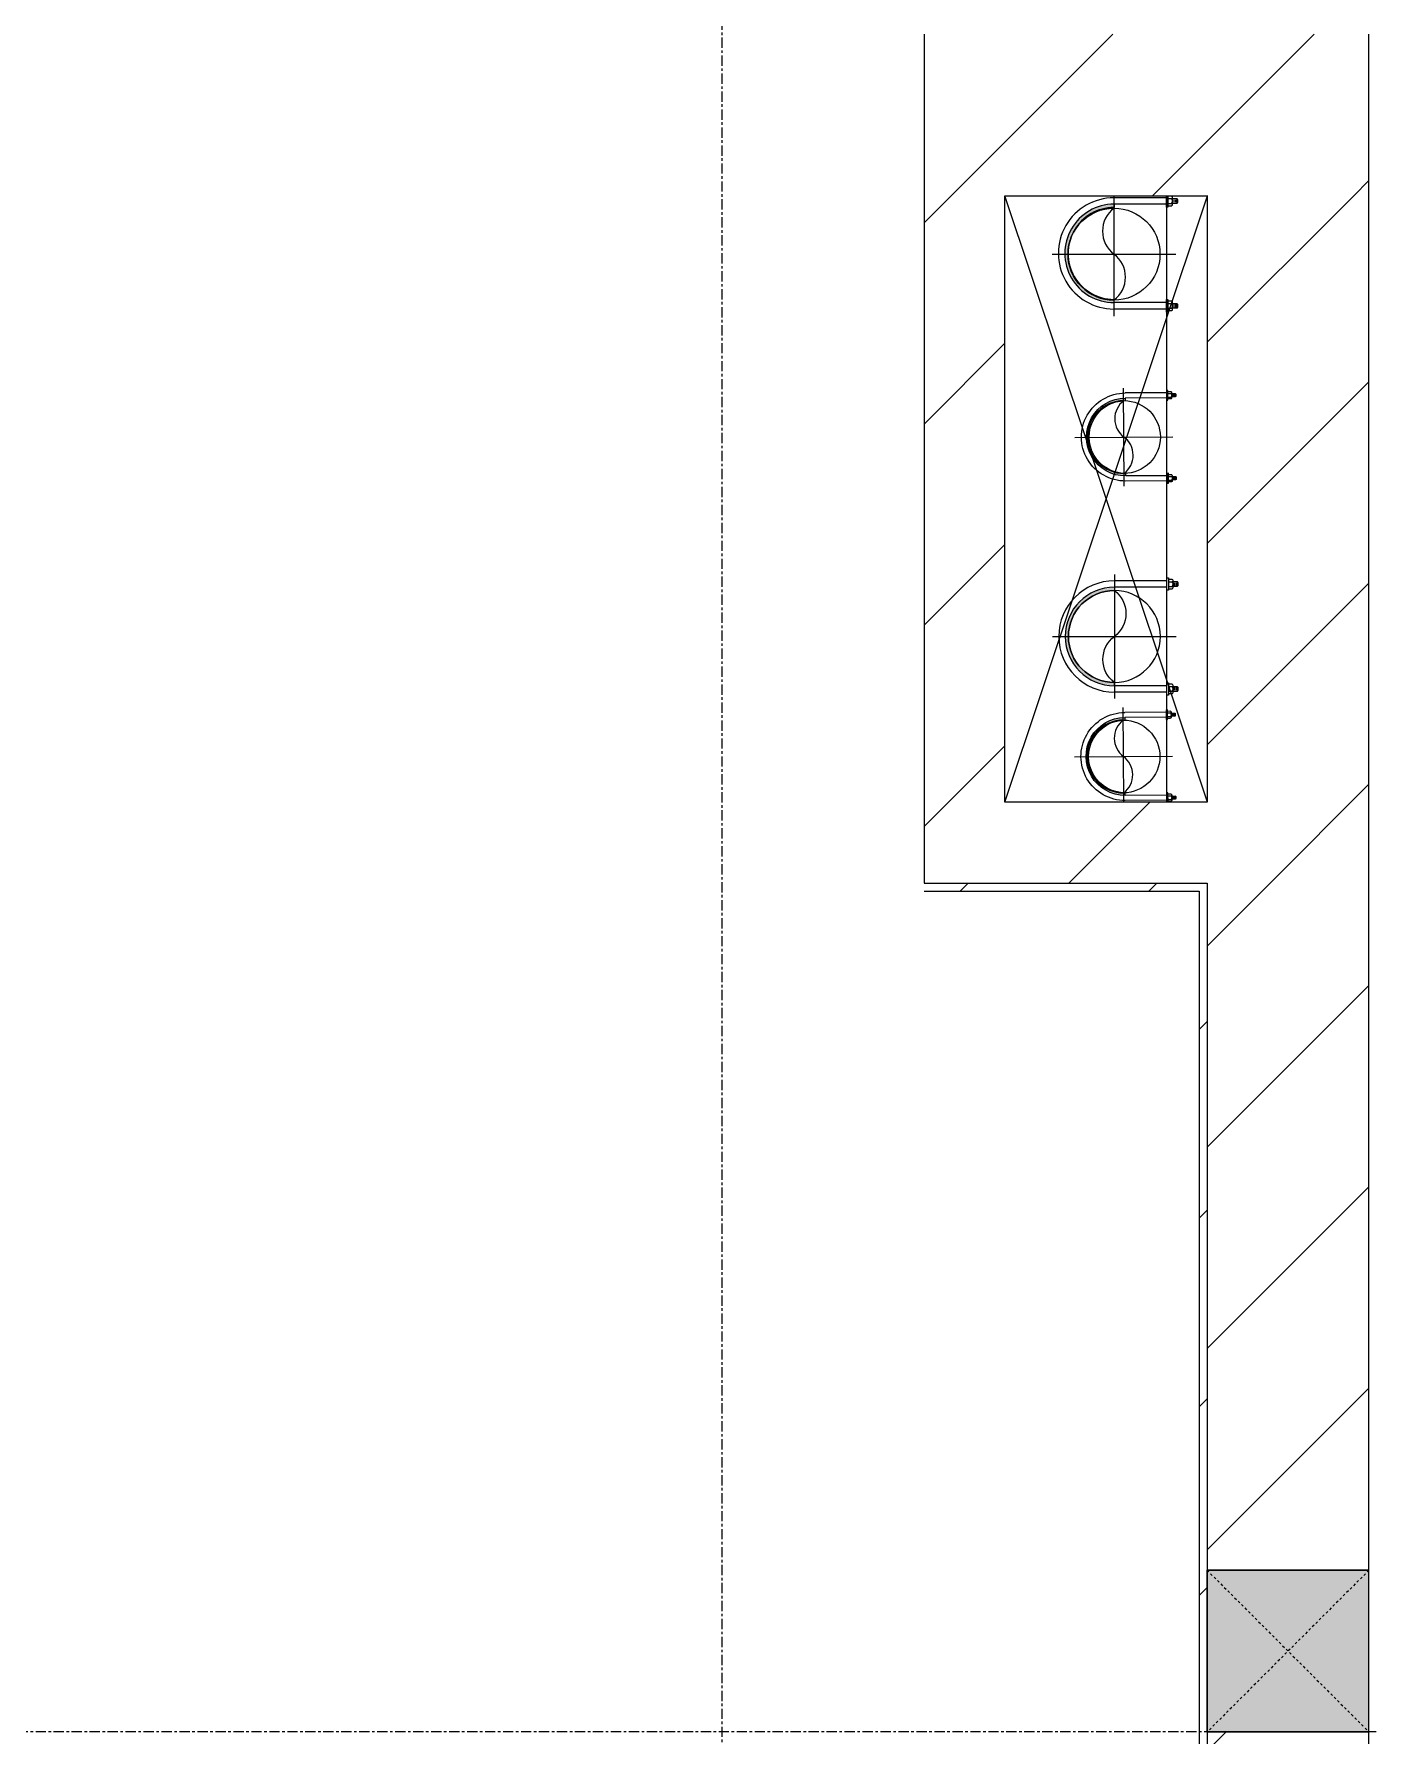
# Model space of a CAD drawing. Header units: millimetres. Extents: x -24439 to 198341, y -52871 to 149926.
# Drawn here: x 117402 to 119053, y 48432 to 50537 of the extents above; entities that cross this region are included whole.
import ezdxf

# ---------------------------------------------------------------- set-up
doc = ezdxf.new("R2010")
doc.units = ezdxf.units.MM
for name, pattern in [('Dash', [6, 3, -3]), ('Grid Line', [22.225, 12.7, -3.175, 3.175, -3.175]), ('IMPORT-CENTER _3_', [10.16, 6.35, -1.27, 1.27, -1.27])]:
    doc.linetypes.add(name, pattern=pattern)
for name, color, linetype, lineweight in [('0-2', 9, 'Continuous', 9), ('A-WALL', 113, 'Continuous', 9), ('A-WALL-3', 113, 'Continuous', 18), ('A-WALL-PATT-3', 111, 'Continuous', 9), ('G-IMPT', 8, 'Continuous', 9), ('G-IMPT-2', 8, 'IMPORT-CENTER _3_', 9), ('I-WALL-3', 2, 'Continuous', 18), ('M-EQPM', 50, 'Continuous', 9), ('S-COLS', 52, 'Continuous', 9), ('S-COLS-1', 254, 'Continuous', 5), ('S-COLS-4', 52, 'Continuous', 18), ('S-COLS-5', 52, 'Dash', 9), ('S-COLS-HDLN', 52, 'Dash', 9), ('S-GRID-1', 1, 'Grid Line', 9)]:
    doc.layers.add(name, color=color, linetype=linetype, lineweight=lineweight)
pattern_1 = [(45, (0, 0), (-124.4508, 124.4508), [])]
pattern_2 = [(45, (0, 0), (-116.67262, 116.67262), [])]

# ---------------------------------------------------------------- blocks, each defined once
blk = doc.blocks.new('TKTC_XREF_251221_MB TANG 1 - TKTC_XREF_260130_MB TANG 1_dwg_CUM U_DN100-V261-TKCS_MB ĐỊNH VỊ CAO ĐỘ THIẾT KẾ')
at = {"layer": 'G-IMPT'}
blk.add_hatch(color=256, dxfattribs=at).paths.add_polyline_path([(0, -61), (0, -57), (14.8, -55.1), (28.5, -49.4), (40.3, -40.3), (49.4, -28.5), (55.1, -14.8), (57, 0), (55.1, 14.8), (49.4, 28.5), (40.3, 40.3), (28.5, 49.4), (14.8, 55.1), (0, 57), (0, 61), (15.8, 58.9), (30.5, 52.8), (43.1, 43.1), (52.8, 30.5), (58.9, 15.8), (61, 0), (58.9, -15.8), (52.8, -30.5), (43.1, -43.1), (30.5, -52.8), (15.8, -58.9)])
for p, q in [((-79.1, 66.6), (-79.1, 63.4)), ((-76.6, 66.6), (-76.6, 63.4)), ((-74.6, 66.6), (-74.6, 63.4)), ((-72.7, 69.3), (-72.7, 60.7)), ((-66.9, 67.9), (-71.7, 67.9)), ((-66.9, 62.1), (-71.7, 62.1)), ((-65, 69), (0, 69)), ((-79.1, -63.4), (-79.1, -66.6)), ((-76.6, -63.4), (-76.6, -66.6)), ((-74.6, -63.4), (-74.6, -66.6)), ((-72.7, -60.7), (-72.7, -69.3)), ((-66.9, -62.1), (-71.7, -62.1)), ((-66.9, -67.9), (-71.7, -67.9)), ((-66.9, -72.7), (-66.9, -70.8)), ((-65, -69), (0, -69))]:
    blk.add_line(p, q, dxfattribs=at)
at = {"layer": 'G-IMPT', "flags": 128}
for points in [[(-72.7, 67.6), (-78.1, 67.6), (-78.1, 62.4), (-72.7, 62.4)], [(-71.7, 59.2), (-66.9, 59.2), (-66.9, 70.8), (-71.7, 70.8)], [(-66.9, 70.8), (-66.9, 72.7), (-65, 72.7), (-65, 57.3), (-66.9, 57.3), (-66.9, 59.2)], [(-65, 61), (0, 61), (0, 57)], [(-72.7, -62.4), (-78.1, -62.4), (-78.1, -67.6), (-72.7, -67.6)], [(-71.7, -70.8), (-66.9, -70.8), (-66.9, -59.2), (-71.7, -59.2)], [(-66.9, -59.2), (-66.9, -57.3), (-65, -57.3), (-65, -72)], [(-65, -61), (0, -61), (0, -57)]]:
    blk.add_lwpolyline(points, dxfattribs=at)
at = {"layer": 'G-IMPT'}
for centre, radius, start, end in [((-78.1, 66.6), 0.96, 90, 180), ((-78.1, 63.4), 0.96, 180, 270), ((-71.1, 69.3), 1.56, 112.6199, 247.3801), ((-67.9, 65), 4.8, 143.1301, 216.8699), ((-71.1, 60.7), 1.56, 112.6199, 247.3801), ((0, 0), 69, 270, 90), ((0, 0), 61, 270, 90), ((0, 0), 57, 270, 90), ((-78.1, -63.4), 0.96, 90, 180), ((-78.1, -66.6), 0.96, 180, 270), ((-71.1, -60.7), 1.56, 112.6199, 247.3801), ((-67.9, -65), 4.8, 143.1301, 216.8699), ((-71.1, -69.3), 1.56, 112.6199, 247.3801)]:
    blk.add_arc(centre, radius, start, end, dxfattribs=at)
blk = doc.blocks.new('TKTC_XREF_251221_MB TANG 1 - TKTC_XREF_260130_MB TANG 1_dwg_$cc-V262-TKCS_MB ĐỊNH VỊ CAO ĐỘ THIẾT KẾ')
at = {"layer": 'G-IMPT'}
blk.add_circle((0, 0), 0.5, dxfattribs=at)
for centre, radius, start, end in [((0, 0), 0.5, 90, 270), ((0.188, 0.25), 0.313, 126.8699, 233.1301), ((-0.188, -0.25), 0.313, 306.8699, 53.1301)]:
    blk.add_arc(centre, radius, start, end, dxfattribs=at)
at = {"layer": 'G-IMPT-2'}
for p, q in [((0, -0.628), (0, 0.673)), ((-0.673, 0), (0.673, 0))]:
    blk.add_line(p, q, dxfattribs=at)
blk = doc.blocks.new('TKTC_XREF_251221_MB TANG 1 - TKTC_XREF_260130_MB TANG 1_dwg_$cc-4202122-TKCS_MB ĐỊNH VỊ CAO ĐỘ THIẾT KẾ')
at = {"layer": 'G-IMPT'}
blk.add_circle((0, 0), 0.5, dxfattribs=at)
for centre, radius, start, end in [((0, 0), 0.5, 90, 270), ((0.188, 0.25), 0.313, 126.8699, 233.1301), ((-0.188, -0.25), 0.313, 306.8699, 53.1301)]:
    blk.add_arc(centre, radius, start, end, dxfattribs=at)
at = {"layer": 'G-IMPT-2'}
for p, q in [((0, -0.673), (0, 0.673)), ((-0.673, 0), (0.673, 0))]:
    blk.add_line(p, q, dxfattribs=at)
blk = doc.blocks.new('TKTC_XREF_251221_MB TANG 1 - TKTC_XREF_260130_MB TANG 1_dwg_CUM U_DN100-4202112-TKCS_MB ĐỊNH VỊ CAO ĐỘ THIẾT KẾ')
at = {"layer": 'G-IMPT'}
blk.add_hatch(color=256, dxfattribs=at).paths.add_polyline_path([(0, 61), (0, 57), (14.8, 55.1), (28.5, 49.4), (40.3, 40.3), (49.4, 28.5), (55.1, 14.8), (57, 0), (55.1, -14.8), (49.4, -28.5), (40.3, -40.3), (28.5, -49.4), (14.8, -55.1), (0, -57), (0, -61), (15.8, -58.9), (30.5, -52.8), (43.1, -43.1), (52.8, -30.5), (58.9, -15.8), (61, 0), (58.9, 15.8), (52.8, 30.5), (43.1, 43.1), (30.5, 52.8), (15.8, 58.9)])
for p, q in [((-79.1, 66.6), (-79.1, 63.4)), ((-76.6, 66.6), (-76.6, 63.4)), ((-74.6, 66.6), (-74.6, 63.4)), ((-72.7, 69.3), (-72.7, 60.7)), ((-66.9, 67.9), (-71.7, 67.9)), ((-65, 69), (0, 69)), ((-66.9, 62.1), (-71.7, 62.1)), ((-72.7, -60.7), (-72.7, -69.3)), ((-66.9, -62.1), (-71.7, -62.1)), ((-79.1, -63.4), (-79.1, -66.6)), ((-76.6, -63.4), (-76.6, -66.6)), ((-74.6, -63.4), (-74.6, -66.6)), ((-66.9, -67.9), (-71.7, -67.9)), ((-65, -69), (0, -69))]:
    blk.add_line(p, q, dxfattribs=at)
at = {"layer": 'G-IMPT', "flags": 128}
for points in [[(-72.7, 67.6), (-78.1, 67.6), (-78.1, 62.4), (-72.7, 62.4)], [(-71.7, 59.2), (-66.9, 59.2), (-66.9, 70.8), (-71.7, 70.8)], [(-66.9, 70.8), (-66.9, 72.7), (-65, 72.7), (-65, 57.3), (-66.9, 57.3), (-66.9, 59.2)], [(-65, 61), (0, 61), (0, 57)], [(-72.7, -62.4), (-78.1, -62.4), (-78.1, -67.6), (-72.7, -67.6)], [(-71.7, -70.8), (-66.9, -70.8), (-66.9, -59.2), (-71.7, -59.2)], [(-66.9, -59.2), (-66.9, -57.3), (-65, -57.3), (-65, -72.7), (-66.9, -72.7), (-66.9, -70.8)], [(-65, -61), (0, -61), (0, -57)]]:
    blk.add_lwpolyline(points, dxfattribs=at)
at = {"layer": 'G-IMPT'}
for centre, radius, start, end in [((-78.1, 66.6), 0.96, 90, 180), ((-78.1, 63.4), 0.96, 180, 270), ((-71.1, 69.3), 1.56, 112.6199, 247.3801), ((-67.9, 65), 4.8, 143.1301, 216.8699), ((0, 0), 69, 270, 90), ((-71.1, 60.7), 1.56, 112.6199, 247.3801), ((0, 0), 61, 270, 90), ((0, 0), 57, 270, 90), ((-78.1, -63.4), 0.96, 90, 180), ((-71.1, -60.7), 1.56, 112.6199, 247.3801), ((-67.9, -65), 4.8, 143.1301, 216.8699), ((-78.1, -66.6), 0.96, 180, 270), ((-71.1, -69.3), 1.56, 112.6199, 247.3801)]:
    blk.add_arc(centre, radius, start, end, dxfattribs=at)
blk = doc.blocks.new('TKTC_XREF_251221_MB TANG 1 - TKTC_XREF_260130_MB TANG 1_dwg_CUM U_DN100-V263-TKCS_MB ĐỊNH VỊ CAO ĐỘ THIẾT KẾ')
at = {"layer": 'G-IMPT'}
blk.add_hatch(color=256, dxfattribs=at).paths.add_polyline_path([(0, 61), (0, 57), (14.8, 55.1), (28.5, 49.4), (40.3, 40.3), (49.4, 28.5), (55.1, 14.8), (57, 0), (55.1, -14.8), (49.4, -28.5), (40.3, -40.3), (28.5, -49.4), (14.8, -55.1), (0, -57), (0, -61), (15.8, -58.9), (30.5, -52.8), (43.1, -43.1), (52.8, -30.5), (58.9, -15.8), (61, 0), (58.9, 15.8), (52.8, 30.5), (43.1, 43.1), (30.5, 52.8), (15.8, 58.9)])
for p, q in [((-79.1, 66.6), (-79.1, 63.4)), ((-76.6, 66.6), (-76.6, 63.4)), ((-74.6, 66.6), (-74.6, 63.4)), ((-72.7, 69.3), (-72.7, 60.7)), ((-66.9, 67.9), (-71.7, 67.9)), ((-65, 69), (0, 69)), ((-66.9, 62.1), (-71.7, 62.1)), ((-72.7, -60.7), (-72.7, -69.3)), ((-66.9, -62.1), (-71.7, -62.1)), ((-79.1, -63.4), (-79.1, -66.6)), ((-76.6, -63.4), (-76.6, -66.6)), ((-74.6, -63.4), (-74.6, -66.6)), ((-66.9, -67.9), (-71.7, -67.9)), ((-65, -69), (0, -69))]:
    blk.add_line(p, q, dxfattribs=at)
at = {"layer": 'G-IMPT', "flags": 128}
for points in [[(-72.7, 67.6), (-78.1, 67.6), (-78.1, 62.4), (-72.7, 62.4)], [(-71.7, 59.2), (-66.9, 59.2), (-66.9, 70.8), (-71.7, 70.8)], [(-66.9, 70.8), (-66.9, 72.7), (-65, 72.7), (-65, 57.3), (-66.9, 57.3), (-66.9, 59.2)], [(-65, 61), (0, 61), (0, 57)], [(-72.7, -62.4), (-78.1, -62.4), (-78.1, -67.6), (-72.7, -67.6)], [(-71.7, -70.8), (-66.9, -70.8), (-66.9, -59.2), (-71.7, -59.2)], [(-66.9, -59.2), (-66.9, -57.3), (-65, -57.3), (-65, -71.5)], [(-65, -61), (0, -61), (0, -57)]]:
    blk.add_lwpolyline(points, dxfattribs=at)
at = {"layer": 'G-IMPT'}
for centre, radius, start, end in [((-78.1, 66.6), 0.96, 90, 180), ((-78.1, 63.4), 0.96, 180, 270), ((-71.1, 69.3), 1.56, 112.6199, 247.3801), ((-67.9, 65), 4.8, 143.1301, 216.8699), ((0, 0), 69, 270, 90), ((-71.1, 60.7), 1.56, 112.6199, 247.3801), ((0, 0), 61, 270, 90), ((0, 0), 57, 270, 90), ((-78.1, -63.4), 0.96, 90, 180), ((-71.1, -60.7), 1.56, 112.6199, 247.3801), ((-67.9, -65), 4.8, 143.1301, 216.8699), ((-78.1, -66.6), 0.96, 180, 270), ((-71.1, -69.3), 1.56, 112.6199, 247.3801)]:
    blk.add_arc(centre, radius, start, end, dxfattribs=at)
blk = doc.blocks.new('TKTC_XREF_251221_MB TANG 1 - TKTC_XREF_260130_MB TANG 1_dwg_$cc-V264-TKCS_MB ĐỊNH VỊ CAO ĐỘ THIẾT KẾ')
at = {"layer": 'G-IMPT'}
blk.add_circle((0, 0), 0.5, dxfattribs=at)
for centre, radius, start, end in [((0, 0), 0.5, 90, 270), ((0.188, 0.25), 0.313, 126.8699, 233.1301), ((-0.188, -0.25), 0.313, 306.8699, 53.1301)]:
    blk.add_arc(centre, radius, start, end, dxfattribs=at)
at = {"layer": 'G-IMPT-2'}
for p, q in [((0, -0.673), (0, 0.635)), ((-0.673, 0), (0.673, 0))]:
    blk.add_line(p, q, dxfattribs=at)
blk = doc.blocks.new('TKTC_XREF_251221_MB TANG 1 - TKTC_XREF_260130_MB TANG 1_dwg_CUM U_DN100-4202115-TKCS_MB ĐỊNH VỊ CAO ĐỘ THIẾT KẾ')
at = {"layer": 'G-IMPT'}
blk.add_hatch(color=256, dxfattribs=at).paths.add_polyline_path([(0, -61), (0, -57), (14.8, -55.1), (28.5, -49.4), (40.3, -40.3), (49.4, -28.5), (55.1, -14.8), (57, 0), (55.1, 14.8), (49.4, 28.5), (40.3, 40.3), (28.5, 49.4), (14.8, 55.1), (0, 57), (0, 61), (15.8, 58.9), (35.4, 49), (43.1, 43.1), (52.8, 30.5), (58.9, 15.8), (61, 0), (58.9, -15.8), (52.8, -30.5), (43.1, -43.1), (30.5, -52.8), (15.8, -58.9)])
for p, q in [((-79.1, 66.6), (-79.1, 63.4)), ((-76.6, 66.6), (-76.6, 63.4)), ((-74.6, 66.6), (-74.6, 63.4)), ((-72.7, 69.3), (-72.7, 60.7)), ((-66.9, 67.9), (-71.7, 67.9)), ((-66.9, 62.1), (-71.7, 62.1)), ((-65, 69), (0, 69)), ((-79.1, -63.4), (-79.1, -66.6)), ((-76.6, -63.4), (-76.6, -66.6)), ((-74.6, -63.4), (-74.6, -66.6)), ((-72.7, -60.7), (-72.7, -69.3)), ((-66.9, -62.1), (-71.7, -62.1)), ((-66.9, -67.9), (-71.7, -67.9)), ((-65, -69), (0, -69))]:
    blk.add_line(p, q, dxfattribs=at)
at = {"layer": 'G-IMPT', "flags": 128}
for points in [[(-72.7, 67.6), (-78.1, 67.6), (-78.1, 62.4), (-72.7, 62.4)], [(-71.7, 59.2), (-66.9, 59.2), (-66.9, 70.8), (-71.7, 70.8)], [(-66.9, 70.8), (-66.9, 72.7), (-65, 72.7), (-65, 57.3), (-66.9, 57.3), (-66.9, 59.2)], [(-65, 61), (0, 61), (0, 57)], [(-72.7, -62.4), (-78.1, -62.4), (-78.1, -67.6), (-72.7, -67.6)], [(-71.7, -70.8), (-66.9, -70.8), (-66.9, -59.2), (-71.7, -59.2)], [(-66.9, -59.2), (-66.9, -57.3), (-65, -57.3), (-65, -72.7), (-66.9, -72.7), (-66.9, -70.8)], [(-65, -61), (0, -61), (0, -57)]]:
    blk.add_lwpolyline(points, dxfattribs=at)
at = {"layer": 'G-IMPT'}
for centre, radius, start, end in [((-78.1, 66.6), 0.96, 90, 180), ((-78.1, 63.4), 0.96, 180, 270), ((-71.1, 69.3), 1.56, 112.6199, 247.3801), ((-67.9, 65), 4.8, 143.1301, 216.8699), ((-71.1, 60.7), 1.56, 112.6199, 247.3801), ((0, 0), 69, 270, 90), ((0, 0), 61, 270, 90), ((0, 0), 57, 270, 90), ((-78.1, -63.4), 0.96, 90, 180), ((-78.1, -66.6), 0.96, 180, 270), ((-71.1, -60.7), 1.56, 112.6199, 247.3801), ((-67.9, -65), 4.8, 143.1301, 216.8699), ((-71.1, -69.3), 1.56, 112.6199, 247.3801)]:
    blk.add_arc(centre, radius, start, end, dxfattribs=at)
blk = doc.blocks.new('TKTC_XREF_251221_MB TANG 1 - TKTC_XREF_260130_MB TANG 1_dwg_$cc-4202118-TKCS_MB ĐỊNH VỊ CAO ĐỘ THIẾT KẾ')
at = {"layer": 'G-IMPT'}
blk.add_circle((0, 0), 0.5, dxfattribs=at)
for centre, radius, start, end in [((0, 0), 0.5, 90, 270), ((0.188, 0.25), 0.313, 126.8699, 233.1301), ((-0.188, -0.25), 0.313, 306.8699, 53.1301)]:
    blk.add_arc(centre, radius, start, end, dxfattribs=at)
at = {"layer": 'G-IMPT-2'}
for p, q in [((0, -0.673), (0, 0.673)), ((-0.673, 0), (0.673, 0))]:
    blk.add_line(p, q, dxfattribs=at)
blk = doc.blocks.new('TKTC_XREF_251221_MB TANG 1 - TKTC_XREF_260130_MB TANG 1_dwg-4202109-TKCS_MB ĐỊNH VỊ CAO ĐỘ THIẾT KẾ')
at = {"layer": 'G-IMPT'}
for p, q in [((-84349.1, -351759.7), (-84349.1, -351009.7)), ((-84299.3, -351009.5), (-84299.3, -351759.7))]:
    blk.add_line(p, q, dxfattribs=at)
for name, p, xscale, yscale, zscale, rotation in [('TKTC_XREF_251221_MB TANG 1 - TKTC_XREF_260130_MB TANG 1_dwg_$cc-V264-TKCS_MB ĐỊNH VỊ CAO ĐỘ THIẾT KẾ', (-84414.4, -351081.9), 113.7150000000091, 113.7150000000091, 113.7150000000091, 359.9990086636432), ('TKTC_XREF_251221_MB TANG 1 - TKTC_XREF_260130_MB TANG 1_dwg_CUM U_DN100-V263-TKCS_MB ĐỊNH VỊ CAO ĐỘ THIẾT KẾ', (-84414.4, -351081), 0.9975000000000005, 0.9975000000000005, 0.9975000000000005, 180.000991338195), ('TKTC_XREF_251221_MB TANG 1 - TKTC_XREF_260130_MB TANG 1_dwg_$cc-4202118-TKCS_MB ĐỊNH VỊ CAO ĐỘ THIẾT KẾ', (-84402.1, -351308.1), 90.00000000005107, 90.00000000005107, 90.00000000005107, 0.3740267799372842), ('TKTC_XREF_251221_MB TANG 1 - TKTC_XREF_260130_MB TANG 1_dwg_CUM U_DN100-4202112-TKCS_MB ĐỊNH VỊ CAO ĐỘ THIẾT KẾ', (-84413.9, -351554.8), 0.9974999999999965, 0.9974999999999965, 0.9974999999999965, 180.0009913385626), ('TKTC_XREF_251221_MB TANG 1 - TKTC_XREF_260130_MB TANG 1_dwg_$cc-V262-TKCS_MB ĐỊNH VỊ CAO ĐỘ THIẾT KẾ', (-84402.7, -351703.2), 90.00000000005107, 90.00000000005107, 90.00000000005107, 0.3740267799372842)]:
    blk.add_blockref(name, p, dxfattribs=dict(xscale=xscale, yscale=yscale, zscale=zscale, rotation=rotation))
at = {"extrusion": (0, 0, -1)}
for name, p, xscale, yscale, zscale, rotation in [('TKTC_XREF_251221_MB TANG 1 - TKTC_XREF_260130_MB TANG 1_dwg_CUM U_DN100-4202115-TKCS_MB ĐỊNH VỊ CAO ĐỘ THIẾT KẾ', (84400.2, -351308.1), 0.7894736842105242, 0.7894736842105242, -0.7894736842105242, 359.6259732184666), ('TKTC_XREF_251221_MB TANG 1 - TKTC_XREF_260130_MB TANG 1_dwg_$cc-4202122-TKCS_MB ĐỊNH VỊ CAO ĐỘ THIẾT KẾ', (84413.9, -351554.8), 113.7150000000092, 113.7150000000092, -113.7150000000092, 179.9990086636432), ('TKTC_XREF_251221_MB TANG 1 - TKTC_XREF_260130_MB TANG 1_dwg_CUM U_DN100-V261-TKCS_MB ĐỊNH VỊ CAO ĐỘ THIẾT KẾ', (84400.8, -351703.2), 0.7894736842105242, 0.7894736842105242, -0.7894736842105242, 359.6259732184666)]:
    blk.add_blockref(name, p, dxfattribs=dict(at, xscale=xscale, yscale=yscale, zscale=zscale, rotation=rotation))
blk = doc.blocks.new('TKTC_XREF_251221_MB TANG 1 - TKTC_XREF_251221_MB TANG 1-2038492-TKCS_MB ĐỊNH VỊ CAO ĐỘ THIẾT KẾ')
blk.add_blockref('TKTC_XREF_251221_MB TANG 1 - TKTC_XREF_260130_MB TANG 1_dwg-4202109-TKCS_MB ĐỊNH VỊ CAO ĐỘ THIẾT KẾ', (169499.1, 384109.7))
blk = doc.blocks.new('G1_SOF - BO TRU - 200x200-3051103-TKCS_MB ĐỊNH VỊ CAO ĐỘ THIẾT KẾ')
at = {"layer": 'S-COLS-HDLN'}
for p, q in [((-100, -100), (100, 100)), ((100, -100), (-100, 100))]:
    blk.add_line(p, q, dxfattribs=at)

msp = doc.modelspace()

# ---------------------------------------------------------------- hatches: boundary and pattern name
at = {"layer": 'A-WALL-PATT-3'}
h = msp.add_hatch(dxfattribs=at)
h.set_pattern_fill('FP_1', color=256, style=0, pattern_type=2)
h.set_pattern_definition(pattern_1)
h.paths.add_polyline_path([(118602.5, 50336.9), (119052.5, 50336.9), (119052.5, 50536.9), (118502.5, 50536.9), (118502.5, 50336.9), (118531.1, 50336.9)])
h = msp.add_hatch(dxfattribs=at)
h.set_pattern_fill('FP_1', color=256, style=0, pattern_type=2)
h.set_pattern_definition(pattern_1)
h.paths.add_polyline_path([(118531.1, 49586.9), (118602.5, 49586.9), (118602.5, 50336.9), (118502.5, 50336.9), (118502.5, 49586.9)])
h = msp.add_hatch(dxfattribs=at)
h.set_pattern_fill('FP_1', color=256, style=0, pattern_type=2)
h.set_pattern_definition(pattern_1)
h.paths.add_polyline_path([(118852.5, 49486.9), (119052.5, 49486.9), (119052.5, 50336.9), (118852.5, 50336.9), (118852.5, 49586.9)])
h = msp.add_hatch(dxfattribs=at)
h.set_pattern_fill('FP_1', color=256, style=0, pattern_type=2)
h.set_pattern_definition(pattern_1)
h.paths.add_polyline_path([(118531.1, 49486.9), (118852.5, 49486.9), (118852.5, 49586.9), (118502.5, 49586.9), (118502.5, 49486.9)])
h = msp.add_hatch(dxfattribs=at)
h.set_pattern_fill('FP_8', color=256, style=0, pattern_type=2)
h.set_pattern_definition(pattern_2)
h.paths.add_polyline_path([(118531.1, 49476.9), (118842.5, 49476.9), (118842.5, 49486.9), (118502.5, 49486.9), (118502.5, 49476.9)])
h = msp.add_hatch(dxfattribs=at)
h.set_pattern_fill('FP_8', color=256, style=0, pattern_type=2)
h.set_pattern_definition(pattern_2)
h.paths.add_polyline_path([(118852.5, 45436.9), (118852.5, 45585.3), (118842.5, 45583.1), (118842.5, 45436.9)])
h.paths.add_polyline_path([(118842.5, 46675.3), (118852.5, 46675.3), (118852.5, 49486.9), (118842.5, 49486.9), (118842.5, 46774.5)])
h = msp.add_hatch(dxfattribs=at)
h.set_pattern_fill('FP_1', color=256, style=0, pattern_type=2)
h.set_pattern_definition(pattern_1)
h.paths.add_polyline_path([(118852.5, 45436.9), (119052.5, 45436.9), (119052.5, 45585.3), (118852.5, 45585.3)])
h.paths.add_polyline_path([(118852.5, 46675.3), (119052.5, 46675.3), (119052.5, 48436.9), (118852.5, 48436.9), (118852.5, 46774.5)])
h.paths.add_polyline_path([(118852.5, 48636.9), (119052.5, 48636.9), (119052.5, 49486.9), (118852.5, 49486.9), (118852.5, 48747)])
at = {"layer": 'S-COLS-1'}
msp.add_hatch(color=256, dxfattribs=at).paths.add_polyline_path([(118852.5, 48436.9), (119052.5, 48436.9), (119052.5, 48636.9), (118852.5, 48636.9)])

# ---------------------------------------------------------------- linework, layer by layer
at = {"layer": '0-2'}
for p, q in [((118704.1, 50032.5), (118602.5, 50336.9)), ((118738.8, 49995.2), (118852.5, 50335.7)), ((118710.2, 50014.3), (118704.1, 50032.5)), ((118852.5, 49588.2), (118710.2, 50014.3)), ((118737.9, 49992.5), (118738.8, 49995.2)), ((118602.5, 49586.9), (118737.9, 49992.5))]:
    msp.add_line(p, q, dxfattribs=at)
at = {"layer": 'A-WALL'}
for p, q in [((118852.5, 49486.9), (118852.5, 48636.9)), ((118852.5, 48636.9), (119052.5, 48636.9)), ((118852.5, 48436.9), (118852.5, 46675.3)), ((119052.5, 48436.9), (118852.5, 48436.9))]:
    msp.add_line(p, q, dxfattribs=at)
at = {"layer": 'A-WALL-3'}
for p, q in [((118502.5, 50536.9), (118502.5, 49486.9)), ((119052.5, 48636.9), (119052.5, 50536.9)), ((118602.5, 49586.9), (118602.5, 50336.9)), ((118602.5, 50336.9), (118852.5, 50336.9)), ((118852.5, 50336.9), (118852.5, 49586.9)), ((118852.5, 49586.9), (118602.5, 49586.9)), ((118502.5, 49486.9), (118852.5, 49486.9)), ((119052.5, 46675.3), (119052.5, 48436.9))]:
    msp.add_line(p, q, dxfattribs=at)
at = {"layer": 'I-WALL-3'}
for p, q in [((118502.5, 49476.9), (118842.5, 49476.9)), ((118842.5, 49476.9), (118842.5, 46675.3)), ((118852.5, 48436.9), (118852.5, 48636.9))]:
    msp.add_line(p, q, dxfattribs=at)
at = {"layer": 'S-COLS'}
for p, q in [((119052.5, 48636.9), (118852.5, 48636.9)), ((118852.5, 48436.9), (119052.5, 48436.9))]:
    msp.add_line(p, q, dxfattribs=at)
at = {"layer": 'S-COLS-4'}
for p, q in [((118852.5, 48636.9), (118852.5, 48436.9)), ((119052.5, 48436.9), (119052.5, 48636.9))]:
    msp.add_line(p, q, dxfattribs=at)
at = {"layer": 'S-GRID-1'}
for p, q in [((118252.6, 20960.6), (118252.6, 80482.7)), ((131551.8, 48436.9), (29351.8, 48436.9))]:
    msp.add_line(p, q, dxfattribs=at)

# ---------------------------------------------------------------- block references
at = {"layer": 'M-EQPM'}
msp.add_blockref('TKTC_XREF_251221_MB TANG 1 - TKTC_XREF_251221_MB TANG 1-2038492-TKCS_MB ĐỊNH VỊ CAO ĐỘ THIẾT KẾ', (33652.6, 17236.9), dxfattribs=at)
at = {"layer": 'S-COLS-5', "rotation": 180}
msp.add_blockref('G1_SOF - BO TRU - 200x200-3051103-TKCS_MB ĐỊNH VỊ CAO ĐỘ THIẾT KẾ', (118952.5, 48536.9), dxfattribs=at)

doc.saveas('drawing.dxf')
